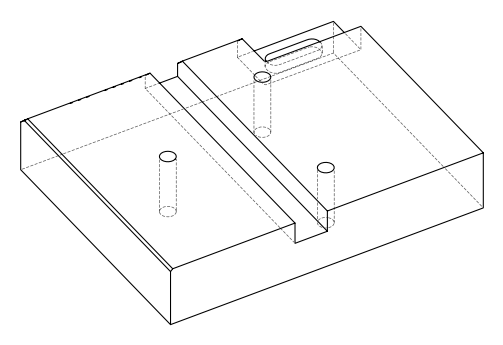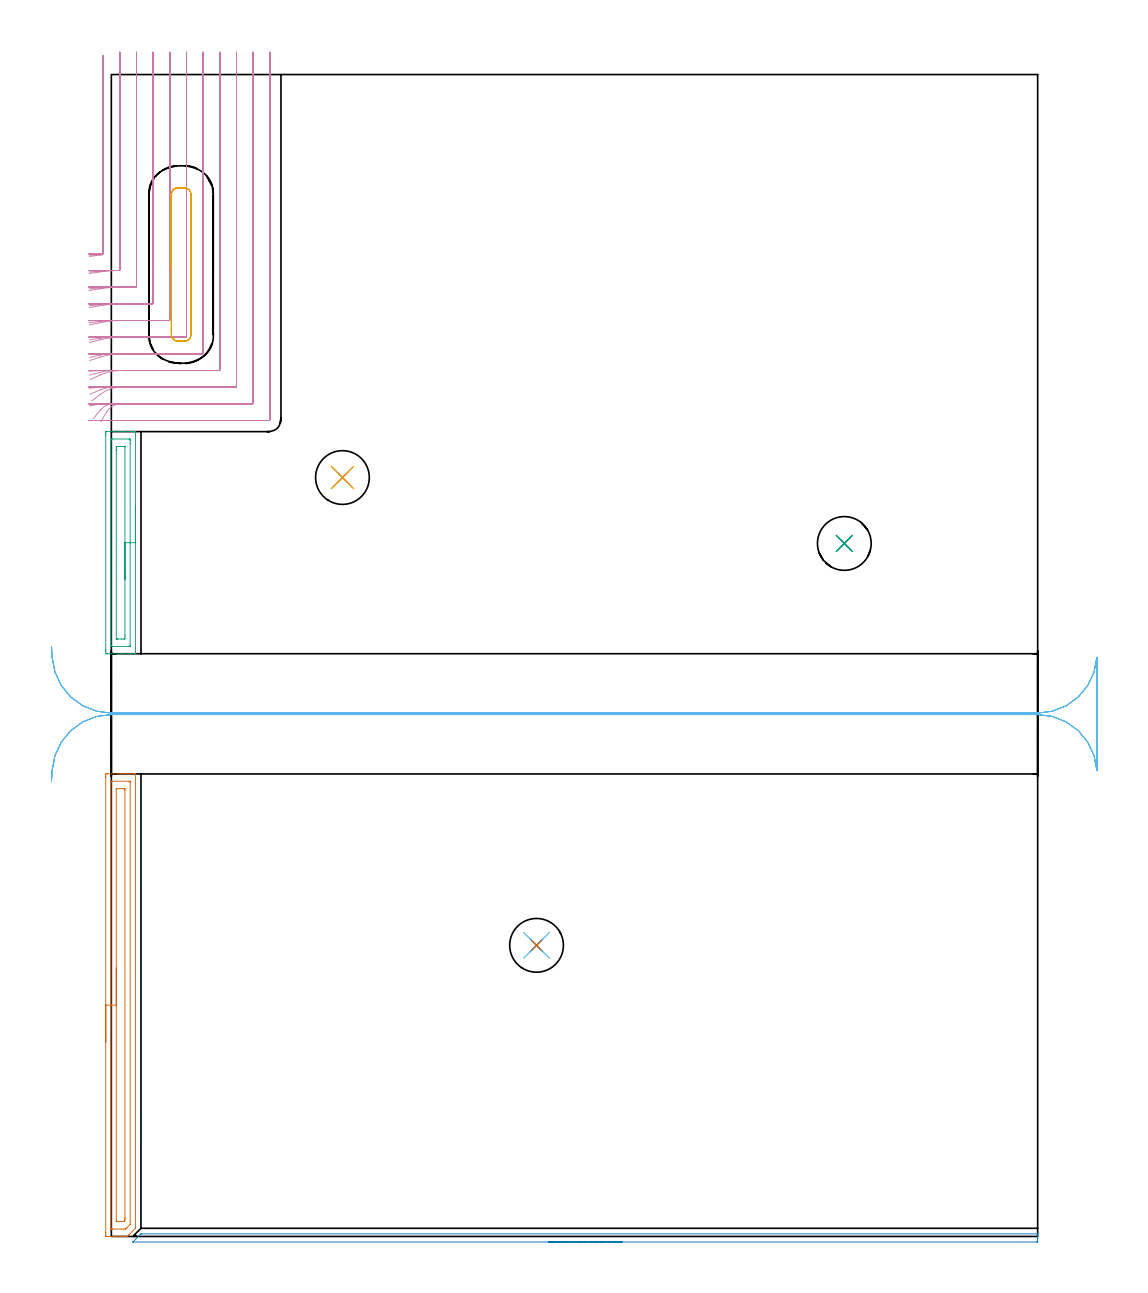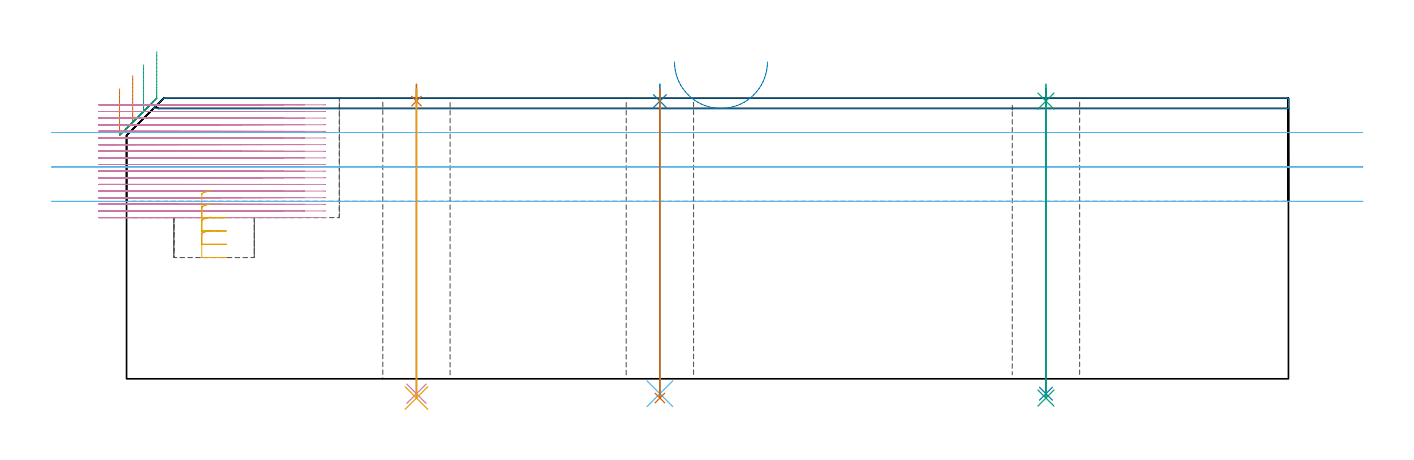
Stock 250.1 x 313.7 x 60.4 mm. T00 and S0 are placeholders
(PLAN: 15 operations, 10 tool changes, 59.3 min)
(1 AREA_MILL | FG_CHAMFER_SURFACE | UGT0205_001 | 3.21 min | 4160 mm3)
(2 AREA_MILL_1 | FG_CHAMFER_SURFACE_1 | UGT0205_001 | 2.1 min | 586 mm3)
(3 AREA_MILL_2 | FG_CHAMFER_SURFACE_2 | UGT0205_001 | 1.66 min | 2236 mm3)
(4 MILL_CORNER_NOTCH_RECTANGULAR | CORNER_NOTCH_RECTANGULAR | NXT0201_008 | Follow Part, ap 1.5, ae 75% | 45.7 min | 113263 mm3)
(5 MILL_RECTANGULAR_POCKET | POCKET_RECTANGULAR_STRAIGHT | NXT0201_011 | Follow Part, ap 3, ae 75% | 1.11 min | 7497 mm3)
(6 MILL_RECTANGULAR_SLOT | SLOT_RECTANGULAR | UGT0201_004 | Follow Part, ap 8, ae 75% | 3.85 min | 179583 mm3)
(7 SPOT_DRILL | STEP1HOLE | NXT0321_9005460120000 | 0.03 min | 2 mm3)
(8 SPOT_DRILL_1 | STEP1HOLE_1 | NXT0321_9005460120000 | 0.03 min | 3 mm3)
(9 SPOT_DRILL_2 | STEP1HOLE_2 | NXT0321_9005460120000 | 0.03 min | 2 mm3)
(10 DRILL_THROUGH_HOLE_INTO_CENTER | STEP1HOLE | NXT0301_065 | 0.26 min | 4177 mm3)
(11 DRILL_TO_ENLARGE_THROUGH_HOLE | STEP1HOLE | NXT0301_106 | 0.27 min | 5783 mm3)
(12 DRILL_THROUGH_HOLE_INTO_CENTER_1 | STEP1HOLE_1 | NXT0301_065 | 0.26 min | 4182 mm3)
(13 DRILL_TO_ENLARGE_THROUGH_HOLE_1 | STEP1HOLE_1 | NXT0301_106 | 0.27 min | 5769 mm3)
(14 DRILL_THROUGH_HOLE_INTO_CENTER_2 | STEP1HOLE_2 | NXT0301_065 | 0.26 min | 4187 mm3)
(15 DRILL_TO_ENLARGE_THROUGH_HOLE_2 | STEP1HOLE_2 | NXT0301_106 | 0.27 min | 5769 mm3)
(TOOL UGT0205_001 | Chamfer Mill 20 x 3 x 45 deg. | D20 FL50 Z2)
(TOOL NXT0201_008 | ENDMILL 6mm [2P460-0600-NA 1630] | D6 FL26 Z6)
(TOOL NXT0201_011 | ENDMILL 12mm [2P460-1200-NA 1630] | D12 FL38 Z6)
(TOOL UGT0201_004 | End Mill 32 mm | D32 FL53 Z6)
(TOOL NXT0321_9005460120000 | NC Spot Drill, 142deg, 12mm, Carbide, Uncoated | D12 PA142 FL30 Z2)
(TOOL NXT0301_065 | Carbide Drill 9.4mm [860.1-0940-075A1-MM 2214] | D9.4 PA140 FL98 Z2)
(TOOL NXT0301_106 | Carbide Drill 14.5mm [860.1-1450-073A1-MM 2214] | D14.5 PA140 FL83 Z2)
(OP 1 AREA_MILL)
G17 G21 G94 G90
T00 M6
G54
G17 G0 G90 X-1.5 Y52.45 S1061 M3
G43 Z70.4 H0
Z62.4
G94 G1 Y52.488 Z61.528 F250.
Y52.602 Z60.664
Y52.791 Z59.812
Y53.053 Z58.98
Y53.387 Z58.174
Y53.79 Z57.4
Y54.258 Z56.664
Y54.79 Z55.972
Y55.379 Z55.329
Y56.022 Z54.74
Y56.714 Z54.209
Y57.45 Z53.74
Y58.224 Z53.337
Y59.03 Z53.003
Y59.862 Z52.741
Y60.714 Z52.552
Y61.578 Z52.438
Y62.45 Z52.4
Y123.908
X-1.499 Y124.325 Z52.401
X-1.494 Y124.792 Z52.403
X-1.491 Y124.891 Z52.405
X-1.031 Y124.9 Z52.866
X2.5 Z56.394
X3.125 Z57.022
X3.383 Z57.28
X4.008 Z57.905
X4.265 Z58.162
X4.781 Z58.68
X5.515 Z59.414
X6.031 Z59.93
X6.227 Y124.899 Z60.126
X6.494 Y124.89 Z60.392
X6.5 Y124.77 Z60.4
Y2.356
X6.495 Y2.204 Z60.39
X6.478 Y2.178 Z60.377
X4.812 Y0.512 Z58.711
X4.56 Y0.258 Z58.456
X4.429 Y0.13 Z58.326
X4.298 Y0.01 Z58.196
X4.265 Y0.008 Z58.164
X3.75 Y0. Z57.649
X3.015 Z56.914
X2.5 Z56.396
X2.242 Z56.139
X1.617 Z55.514
X1.36 Z55.257
X0.735 Z54.628
X-1.031 Y0.001 Z52.864
X-1.259 Y0.003 Z52.636
X-1.491 Y0.009 Z52.405
X-1.494 Y0.108 Z52.403
X-1.499 Y0.575 Z52.401
X-1.5 Y1.048 Z52.4
Y62.45
X-0.086 Z53.814
Y122.544
X-0.084 Y122.751 Z53.816
X-0.081 Y122.854 Z53.819
X-0.079 Y122.875 Z53.821
X-0.069 Y122.89 Z53.831
X0.029 Y122.893 Z53.929
X0.383 Y122.899 Z54.283
X4.796 Y122.9 Z58.696
X4.985 Y122.897 Z58.885
X5.068 Y122.892 Z58.968
X5.079 Y122.889 Z58.979
X5.081 Y122.878 Z58.981
X5.084 Y122.841 Z58.984
X5.085 Y122.763 Z58.985
X5.086 Y122.607 Z58.986
X5.085 Y4.136 Z58.985
X5.08 Y3.314 Z58.98
X5.079 Y3.246 Z58.979
X4.206 Y2.356 Z58.106
X3.927 Y2.086 Z57.827
X3.849 Y2.011 Z57.749
X3.731 Y2.005 Z57.631
X3.383 Y2.002 Z57.283
X2.853 Y2. Z56.753
X0.735 Z54.635
X0.204 Z54.104
X0.015 Y2.003 Z53.915
X-0.068 Y2.008 Z53.832
X-0.079 Y2.011 Z53.821
X-0.081 Y2.022 Z53.819
X-0.084 Y2.059 Z53.816
X-0.085 Y2.137 Z53.815
X-0.086 Y2.293 Z53.814
Y62.45
X1.329 Z55.229
Y120.764
X1.33 Y120.836 Z55.23
X1.333 Y120.872 Z55.233
X1.334 Y120.883 Z55.234
X1.348 Y120.89 Z55.248
X1.484 Y120.898 Z55.384
X3.248 Y120.9 Z57.148
X3.383 Y120.899 Z57.283
X3.518 Y120.896 Z57.418
X3.608 Y120.892 Z57.508
X3.665 Y120.887 Z57.565
X3.667 Y120.86 Z57.567
X3.669 Y120.764 Z57.569
X3.671 Y120.473 Z57.571
Y5.027
X3.67 Y4.737 Z57.57
X3.667 Y4.436 Z57.567
X3.664 Y4.291 Z57.564
X3.528 Y4.136 Z57.428
X3.454 Y4.065 Z57.354
X3.383 Y4.01 Z57.283
X2.634 Y4.001 Z56.534
X2.5 Y4. Z56.4
X1.752 Z55.652
X1.617 Y4.001 Z55.517
X1.482 Y4.004 Z55.382
X1.393 Y4.008 Z55.293
X1.335 Y4.013 Z55.235
X1.333 Y4.04 Z55.233
X1.331 Y4.136 Z55.231
X1.329 Y4.427 Z55.229
Y62.45
Y63.322 Z55.267
Y64.186 Z55.38
Y65.038 Z55.569
Y65.87 Z55.832
Y66.676 Z56.165
Y67.45 Z56.568
Y68.186 Z57.037
Y68.878 Z57.568
Y69.521 Z58.157
Y70.11 Z58.801
Y70.642 Z59.493
Y71.11 Z60.229
Y71.513 Z61.002
Y71.847 Z61.808
Y72.109 Z62.64
Y72.298 Z63.492
Y72.412 Z64.357
Y72.45 Z65.229
G0 Z70.4
M5
M2
(OP 2 AREA_MILL_1)
G17 G21 G94 G90
T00 M6
G54
G17 G0 G90 X137.95 Y-1.5 S1061 M3
G43 Z70.4 H0
Z68.2
G94 G1 X137.912 Z67.328 F250.
X137.798 Z66.464
X137.609 Z65.612
X137.347 Z64.78
X137.013 Z63.974
X136.61 Z63.2
X136.142 Z62.464
X135.61 Z61.772
X135.021 Z61.129
X134.378 Z60.54
X133.686 Z60.008
X132.95 Z59.54
X132.176 Z59.137
X131.37 Z58.803
X130.538 Z58.541
X129.687 Z58.352
X128.822 Z58.238
X127.95 Z58.2
X5.934
X5.856 Y-1.496 Z58.203
X5.819 Y-1.492 Z58.204
X5.912 Y-1.388 Z58.311
X7.771 Y0.471 Z60.171
X7.937 Y0.635 Z60.331
X8.005 Y0.696 Z60.389
X8.209 Y0.7 Z60.4
X249.926
X250.09 Y0.697 Z60.388
X250.095 Y0.661 Z60.352
X250.099 Y0.609 Z60.301
X250.1 Y0.517 Z60.217
Y0.276 Z59.976
Y-0.4 Z59.294
Y-0.738 Z58.958
X250.097 Y-1.266 Z58.43
X250.095 Y-1.491 Z58.205
X250.043 Y-1.494 Z58.204
X249.805 Y-1.5 Z58.2
X127.95
X127.078 Z58.238
X126.214 Z58.352
X125.362 Z58.541
X124.53 Z58.803
X123.724 Z59.137
X122.95 Z59.54
X122.214 Z60.008
X121.522 Z60.54
X120.879 Z61.129
X120.29 Z61.772
X119.759 Z62.464
X119.29 Z63.2
X118.887 Z63.974
X118.553 Z64.78
X118.291 Z65.612
X118.102 Z66.464
X117.988 Z67.328
X117.95 Z68.2
G0 Z70.4
M5
M2
(OP 3 AREA_MILL_2)
G17 G21 G94 G90
T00 M6
G54
G17 G0 G90 X6.5 Y197.3 S1061 M3
G43 Z70.4 H0
G94 G1 Y197.262 Z69.528 F250.
Y197.148 Z68.663
Y196.959 Z67.812
Y196.697 Z66.98
Y196.363 Z66.174
Y195.96 Z65.4
Y195.491 Z64.664
Y194.96 Z63.972
Y194.371 Z63.329
Y193.728 Z62.739
Y193.036 Z62.208
Y192.3 Z61.74
Y191.526 Z61.337
Y190.72 Z61.003
Y189.888 Z60.741
Y189.036 Z60.552
Y188.172 Z60.438
Y187.3 Z60.4
Y157.443
X6.494 Y157.31 Z60.393
X6.199 Y157.3 Z60.098
X5.715 Z59.614
X5.148 Z59.043
X3.099 Z56.997
X2.5 Z56.395
X-1.031 Y157.301 Z52.866
X-1.26 Y157.304 Z52.637
X-1.491 Y157.309 Z52.406
X-1.495 Y157.42 Z52.403
X-1.499 Y157.889 Z52.401
X-1.5 Y158.362 Z52.4
Y216.294
X-1.499 Y216.711 Z52.401
X-1.495 Y217.18 Z52.403
X-1.491 Y217.291 Z52.406
X-1.031 Y217.3 Z52.866
X2.5 Z56.395
X3.099 Z56.997
X3.383 Z57.28
X5.148 Z59.043
X5.715 Z59.614
X6.031 Z59.93
X6.2 Y217.299 Z60.099
X6.501 Y217.29 Z60.399
X6.5 Y187.3 Z60.4
X5.086 Z58.986
Y159.671
X5.085 Y159.464 Z58.985
X5.082 Y159.361 Z58.982
X5.079 Y159.318 Z58.979
X5. Y159.31 Z58.9
X4.632 Y159.301 Z58.532
X0.219 Z54.119
X0.018 Y159.305 Z53.918
X-0.071 Y159.31 Z53.829
X-0.084 Y159.606 Z53.816
X-0.085 Y159.671 Z53.815
X-0.086 Y160.499 Z53.814
Y214.929
X-0.085 Y215.136 Z53.815
X-0.082 Y215.239 Z53.818
X-0.079 Y215.282 Z53.821
X0. Y215.29 Z53.9
X0.368 Y215.299 Z54.268
X4.781 Z58.681
X4.982 Y215.295 Z58.882
X5.071 Y215.29 Z58.971
X5.084 Y214.994 Z58.984
X5.085 Y214.929 Z58.985
X5.086 Y214.101 Z58.986
Y187.3
X3.672 Z57.572
X3.671 Y162.345 Z57.571
X3.67 Y162.054 Z57.57
X3.666 Y161.454 Z57.566
X3.664 Y161.317 Z57.564
X3.529 Y161.306 Z57.429
X3.383 Y161.303 Z57.283
X2.652 Y161.3 Z56.552
X1.769 Z55.669
X1.617 Y161.301 Z55.517
X1.465 Y161.303 Z55.365
X1.364 Y161.308 Z55.264
X1.334 Y161.311 Z55.234
X1.333 Y161.323 Z55.233
X1.331 Y161.357 Z55.231
X1.329 Y161.454 Z55.229
Y212.255
Y212.546
X1.334 Y213.146 Z55.234
X1.336 Y213.283 Z55.236
X1.471 Y213.294 Z55.371
X1.617 Y213.297 Z55.517
X2.348 Y213.3 Z56.248
X3.231 Z57.131
X3.383 Y213.299 Z57.283
X3.535 Y213.297 Z57.435
X3.636 Y213.292 Z57.536
X3.666 Y213.289 Z57.566
X3.667 Y213.277 Z57.567
X3.669 Y213.243 Z57.569
X3.671 Y213.146 Z57.571
X3.672 Y187.3 Z57.572
Y186.428 Z57.61
Y185.563 Z57.723
Y184.712 Z57.912
Y183.88 Z58.175
Y183.074 Z58.508
Y182.3 Z58.911
X3.671 Y181.564 Z59.38
Y180.872 Z59.911
Y180.229 Z60.5
Y179.64 Z61.144
Y179.108 Z61.836
Y178.64 Z62.571
Y178.237 Z63.345
Y177.903 Z64.151
Y177.641 Z64.983
Y177.452 Z65.835
Y177.338 Z66.7
Y177.3 Z67.571
G0 Z70.4
M5
M2
(OP 4 MILL_CORNER_NOTCH_RECTANGULAR)
G17 G21 G94 G90
T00 M6
G54
G17 G0 G90 X-5.977 Y264.581 S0 M3
G43 Z70.4 H1
Z58.972
G94 G1 X-3. Y264.953 F250.
G2 X-2.463 Y265.016 R45. F500.
G3 X-2.2 Y265.31 R0.3
G1 Y315.74
Y318.74 F250.
G0 Z70.4
X-5.971 Y260.
Z58.972
G1 X-3. Y260.414
G2 X2.008 Y260.796 R40.5 F500.
G3 X2.3 Y261.092 R0.3
G1 Y316.7
Y319.7 F250.
G0 Z70.4
X-5.964 Y255.4
Z58.972
G1 X-3. Y255.865
G2 X2.581 Y256.3 R36. F500.
G1 X6.503
G3 X6.8 Y256.597 R0.3
G1 Y316.7
Y319.7 F250.
G0 Z70.4
X-5.953 Y250.77
Z58.972
G1 X-3. Y251.302
G2 X2.581 Y251.8 R31.5 F500.
G1 X11.003
G3 X11.3 Y252.097 R0.3
G1 Y316.7
Y319.7 F250.
G0 Z70.4
X-5.935 Y246.097
Z58.972
G1 X-3. Y246.717
G2 X2.581 Y247.3 R27. F500.
G1 X15.503
G3 X15.8 Y247.597 R0.3
G1 Y316.7
Y319.7 F250.
G0 Z70.4
X-5.906 Y241.353
Z58.972
G1 X-3. Y242.097
G2 X2.581 Y242.8 R22.5 F500.
G1 X20.003
G3 X20.3 Y243.097 R0.3
G1 Y316.7
Y319.7 F250.
G0 Z70.4
X-5.852 Y236.483
Z58.972
G1 X-3. Y237.413
G2 X2.581 Y238.3 R18. F500.
G1 X24.503
G3 X24.8 Y238.597 R0.3
G1 Y316.7
Y319.7 F250.
G0 Z70.4
X-5.732 Y231.352
Z58.972
G1 X-3. Y232.593
G2 X2.581 Y233.8 R13.5 F500.
G1 X29.003
G3 X29.3 Y234.097 R0.3
G1 Y316.7
Y319.7 F250.
G0 Z70.4
X-5.354 Y225.501
Z58.972
G1 X-3. Y227.361
G2 X2.581 Y229.3 R9. F500.
G1 X33.502
G3 X33.8 Y229.598 R0.3
G1 Y316.7
Y319.7 F250.
G0 Z70.4
X-2.816 Y219.941
Z58.972
G1 X-1.321 Y222.542
G2 X2.581 Y224.8 R4.5 F500.
G1 X38.002
G3 X38.3 Y225.098 R0.3
G1 Y316.7
Y319.7 F250.
G0 Z70.4
X-0.419 Y220.3
Z58.972
G1 X2.581
X42.502 F500.
G3 X42.8 Y220.598 R0.3
G1 Y316.7
Y319.7 F250.
G0 Z70.4
X-5.991 Y264.923
Z57.544
G1 X-3. Y265.16
G2 X-2.476 Y265.198 R45. F500.
G3 X-2.2 Y265.494 R0.3
G1 Y315.74
Y318.74 F250.
G0 Z70.4
X-5.988 Y260.381
Z57.544
G1 X-3. Y260.644
G2 X0.549 Y260.8 R40.5 F500.
G1 X2.004
G3 X2.3 Y261.096 R0.3
G1 Y316.7
Y319.7 F250.
G0 Z70.4
X-5.985 Y255.829
Z57.544
G1 X-3. Y256.125
G2 X0.549 Y256.3 R36. F500.
G1 X6.503
G3 X6.8 Y256.597 R0.3
G1 Y316.7
Y319.7 F250.
G0 Z70.4
X-5.981 Y251.261
Z57.544
G1 X-3. Y251.599
G2 X0.549 Y251.8 R31.5 F500.
G1 X11.003
G3 X11.3 Y252.097 R0.3
G1 Y316.7
Y319.7 F250.
G0 Z70.4
X-5.974 Y246.671
Z57.544
G1 X-3. Y247.066
G2 X0.549 Y247.3 R27. F500.
G1 X15.503
G3 X15.8 Y247.597 R0.3
G1 Y316.7
Y319.7 F250.
G0 Z70.4
X-5.962 Y242.045
Z57.544
G1 X-3. Y242.518
G2 X0.549 Y242.8 R22.5 F500.
G1 X20.003
G3 X20.3 Y243.097 R0.3
G1 Y316.7
Y319.7 F250.
G0 Z70.4
X-5.941 Y237.355
Z57.544
G1 X-3. Y237.947
G2 X0.549 Y238.3 R18. F500.
G1 X24.503
G3 X24.8 Y238.597 R0.3
G1 Y316.7
Y319.7 F250.
G0 Z70.4
X-5.894 Y232.536
Z57.544
G1 X-3. Y233.325
G2 X0.549 Y233.8 R13.5 F500.
G1 X29.003
G3 X29.3 Y234.097 R0.3
G1 Y316.7
Y319.7 F250.
G0 Z70.4
X-5.757 Y227.388
Z57.544
G1 X-3. Y228.571
G2 X0.549 Y229.3 R9. F500.
G1 X33.502
G3 X33.8 Y229.598 R0.3
G1 Y316.7
Y319.7 F250.
G0 Z70.4
X-4.833 Y220.83
Z57.544
G1 X-2.933 Y223.151
G2 X0.549 Y224.8 R4.5 F500.
G1 X38.002
G3 X38.3 Y225.098 R0.3
G1 Y316.7
Y319.7 F250.
G0 Z70.4
X-2.451 Y220.3
Z57.544
G1 X0.549
X42.502 F500.
G3 X42.8 Y220.598 R0.3
G1 Y316.7
Y319.7 F250.
G0 Z70.4
X-6. Y265.243
Z56.117
G1 X-3. Y265.294
G2 X-2.495 Y265.299 R45. F500.
G3 X-2.2 Y265.596 R0.3
G1 Y315.74
Y318.74 F250.
G0 Z70.4
X-5.999 Y260.737
Z56.117
G1 X-3. Y260.793
G2 X-2.241 Y260.8 R40.5 F500.
G1 X2.004
G3 X2.3 Y261.096 R0.3
G1 Y316.7
Y319.7 F250.
G0 Z70.4
X-5.999 Y256.229
Z56.117
G1 X-3. Y256.292
G2 X-2.241 Y256.3 R36. F500.
G1 X6.503
G3 X6.8 Y256.597 R0.3
G1 Y316.7
Y319.7 F250.
G0 Z70.4
X-5.999 Y251.719
Z56.117
G1 X-3. Y251.791
G2 X-2.241 Y251.8 R31.5 F500.
G1 X11.003
G3 X11.3 Y252.097 R0.3
G1 Y316.7
Y319.7 F250.
G0 Z70.4
X-5.999 Y247.205
Z56.117
G1 X-3. Y247.289
G2 X-2.241 Y247.3 R27. F500.
G1 X15.503
G3 X15.8 Y247.597 R0.3
G1 Y316.7
Y319.7 F250.
G0 Z70.4
X-5.998 Y242.686
Z56.117
G1 X-3. Y242.787
G2 X-2.241 Y242.8 R22.5 F500.
G1 X20.003
G3 X20.3 Y243.097 R0.3
G1 Y316.7
Y319.7 F250.
G0 Z70.4
X-5.997 Y238.157
Z56.117
G1 X-3. Y238.284
G2 X-2.241 Y238.3 R18. F500.
G1 X24.503
G3 X24.8 Y238.597 R0.3
G1 Y316.7
Y319.7 F250.
G0 Z70.4
X-5.995 Y233.61
Z56.117
G1 X-3. Y233.779
G2 X-2.241 Y233.8 R13.5 F500.
G1 X29.003
G3 X29.3 Y234.097 R0.3
G1 Y316.7
Y319.7 F250.
G0 Z70.4
X-5.989 Y229.015
Z56.117
G1 X-3. Y229.268
G2 X-2.241 Y229.3 R9. F500.
G1 X33.502
G3 X33.8 Y229.598 R0.3
G1 Y316.7
Y319.7 F250.
G0 Z70.4
X-5.957 Y224.229
Z56.117
G1 X-3. Y224.735
G2 X-2.241 Y224.8 R4.5 F500.
G1 X38.002
G3 X38.3 Y225.098 R0.3
G1 Y316.7
Y319.7 F250.
G0 Z70.4
X-5.241 Y220.3
Z56.117
G1 X-2.241
X42.502 F500.
G3 X42.8 Y220.598 R0.3
G1 Y316.7
Y319.7 F250.
G0 Z70.4
X-6. Y265.297
Z54.689
G1 X-3. Y265.3
X-2.963 F500.
X-2.496
G3 X-2.2 Y265.596 R0.3
G1 Y315.74
Y318.74 F250.
G0 Z70.4
X-6. Y260.797
Z54.689
G1 X-3. Y260.8
X-2.963 F500.
X2.004
G3 X2.3 Y261.096 R0.3
G1 Y316.7
Y319.7 F250.
G0 Z70.4
X-6. Y256.297
Z54.689
G1 X-3. Y256.3
X-2.963 F500.
X6.503
G3 X6.8 Y256.597 R0.3
G1 Y316.7
Y319.7 F250.
G0 Z70.4
X-6. Y251.796
Z54.689
G1 X-3. Y251.8
X-2.963 F500.
X11.003
G3 X11.3 Y252.097 R0.3
G1 Y316.7
Y319.7 F250.
G0 Z70.4
X-6. Y247.296
Z54.689
G1 X-3. Y247.3
X-2.963 F500.
X15.503
G3 X15.8 Y247.597 R0.3
G1 Y316.7
Y319.7 F250.
G0 Z70.4
X-6. Y242.795
Z54.689
G1 X-3. Y242.8
X-2.963 F500.
X20.003
G3 X20.3 Y243.097 R0.3
G1 Y316.7
Y319.7 F250.
G0 Z70.4
X-6. Y238.294
Z54.689
G1 X-3. Y238.3
X-2.963 F500.
X24.503
G3 X24.8 Y238.597 R0.3
G1 Y316.7
Y319.7 F250.
G0 Z70.4
X-6. Y233.792
Z54.689
G1 X-3. Y233.8
X-2.963 F500.
X29.003
G3 X29.3 Y234.097 R0.3
G1 Y316.7
Y319.7 F250.
G0 Z70.4
X-6. Y229.287
Z54.689
G1 X-3. Y229.3
X-2.963 F500.
X33.502
G3 X33.8 Y229.598 R0.3
G1 Y316.7
Y319.7 F250.
G0 Z70.4
X-6. Y224.775
Z54.689
G1 X-3. Y224.8
X-2.963 F500.
X38.002
G3 X38.3 Y225.098 R0.3
G1 Y316.7
Y319.7 F250.
G0 Z70.4
X-5.963 Y220.3
Z54.689
G1 X-2.963
X42.502 F500.
G3 X42.8 Y220.598 R0.3
G1 Y316.7
Y319.7 F250.
G0 Z70.4
X-6. Y265.3
Z53.261
G1 X-3.
X-2.496 F500.
G3 X-2.2 Y265.596 R0.3
G1 Y315.74
Y318.74 F250.
G0 Z70.4
X-6. Y260.8
Z53.261
G1 X-3.
X2.004 F500.
G3 X2.3 Y261.096 R0.3
G1 Y316.7
Y319.7 F250.
G0 Z70.4
X-6. Y256.3
Z53.261
G1 X-3.
X6.503 F500.
G3 X6.8 Y256.597 R0.3
G1 Y316.7
Y319.7 F250.
G0 Z70.4
X-6. Y251.8
Z53.261
G1 X-3.
X11.003 F500.
G3 X11.3 Y252.097 R0.3
G1 Y316.7
Y319.7 F250.
G0 Z70.4
X-6. Y247.3
Z53.261
G1 X-3.
X15.503 F500.
G3 X15.8 Y247.597 R0.3
G1 Y316.7
Y319.7 F250.
G0 Z70.4
X-6. Y242.8
Z53.261
G1 X-3.
X20.003 F500.
G3 X20.3 Y243.097 R0.3
G1 Y316.7
Y319.7 F250.
G0 Z70.4
X-6. Y238.3
Z53.261
G1 X-3.
X24.503 F500.
G3 X24.8 Y238.597 R0.3
G1 Y316.7
Y319.7 F250.
G0 Z70.4
X-6. Y233.8
Z53.261
G1 X-3.
X29.003 F500.
G3 X29.3 Y234.097 R0.3
G1 Y316.7
Y319.7 F250.
G0 Z70.4
X-6. Y229.3
Z53.261
G1 X-3.
X33.502 F500.
G3 X33.8 Y229.598 R0.3
G1 Y316.7
Y319.7 F250.
G0 Z70.4
X-6. Y224.8
Z53.261
G1 X-3.
X38.002 F500.
G3 X38.3 Y225.098 R0.3
G1 Y316.7
Y319.7 F250.
G0 Z70.4
X-6. Y220.3
Z53.261
G1 X-3.
X42.502 F500.
G3 X42.8 Y220.598 R0.3
G1 Y316.7
Y319.7 F250.
G0 Z70.4
X-6. Y265.3
Z51.833
G1 X-3.
X-2.496 F500.
G3 X-2.2 Y265.596 R0.3
G1 Y315.74
Y318.74 F250.
G0 Z70.4
X-6. Y260.8
Z51.833
G1 X-3.
X2.004 F500.
G3 X2.3 Y261.096 R0.3
G1 Y316.7
Y319.7 F250.
G0 Z70.4
X-6. Y256.3
Z51.833
G1 X-3.
X6.503 F500.
G3 X6.8 Y256.597 R0.3
G1 Y316.7
Y319.7 F250.
G0 Z70.4
X-6. Y251.8
Z51.833
G1 X-3.
X11.003 F500.
G3 X11.3 Y252.097 R0.3
G1 Y316.7
Y319.7 F250.
G0 Z70.4
X-6. Y247.3
Z51.833
G1 X-3.
X15.503 F500.
G3 X15.8 Y247.597 R0.3
G1 Y316.7
Y319.7 F250.
G0 Z70.4
X-6. Y242.8
Z51.833
G1 X-3.
X20.003 F500.
G3 X20.3 Y243.097 R0.3
G1 Y316.7
Y319.7 F250.
G0 Z70.4
X-6. Y238.3
Z51.833
G1 X-3.
X24.503 F500.
G3 X24.8 Y238.597 R0.3
G1 Y316.7
Y319.7 F250.
G0 Z70.4
X-6. Y233.8
Z51.833
G1 X-3.
X29.003 F500.
G3 X29.3 Y234.097 R0.3
G1 Y316.7
Y319.7 F250.
G0 Z70.4
X-6. Y229.3
Z51.833
G1 X-3.
X33.502 F500.
G3 X33.8 Y229.598 R0.3
G1 Y316.7
Y319.7 F250.
G0 Z70.4
X-6. Y224.8
Z51.833
G1 X-3.
X38.002 F500.
G3 X38.3 Y225.098 R0.3
G1 Y316.7
Y319.7 F250.
G0 Z70.4
X-6. Y220.3
Z51.833
G1 X-3.
X42.502 F500.
G3 X42.8 Y220.598 R0.3
G1 Y316.7
Y319.7 F250.
G0 Z70.4
X-6. Y265.3
Z50.405
G1 X-3.
X-2.496 F500.
G3 X-2.2 Y265.596 R0.3
G1 Y315.74
Y318.74 F250.
G0 Z70.4
X-6. Y260.8
Z50.405
G1 X-3.
X2.004 F500.
G3 X2.3 Y261.096 R0.3
G1 Y316.7
Y319.7 F250.
G0 Z70.4
X-6. Y256.3
Z50.405
G1 X-3.
X6.503 F500.
G3 X6.8 Y256.597 R0.3
G1 Y316.7
Y319.7 F250.
G0 Z70.4
X-6. Y251.8
Z50.405
G1 X-3.
X11.003 F500.
G3 X11.3 Y252.097 R0.3
G1 Y316.7
Y319.7 F250.
G0 Z70.4
X-6. Y247.3
Z50.405
G1 X-3.
X15.503 F500.
G3 X15.8 Y247.597 R0.3
G1 Y316.7
Y319.7 F250.
G0 Z70.4
X-6. Y242.8
Z50.405
G1 X-3.
X20.003 F500.
G3 X20.3 Y243.097 R0.3
G1 Y316.7
Y319.7 F250.
G0 Z70.4
X-6. Y238.3
Z50.405
G1 X-3.
X24.503 F500.
G3 X24.8 Y238.597 R0.3
G1 Y316.7
Y319.7 F250.
G0 Z70.4
X-6. Y233.8
Z50.405
G1 X-3.
X29.003 F500.
G3 X29.3 Y234.097 R0.3
G1 Y316.7
Y319.7 F250.
G0 Z70.4
X-6. Y229.3
Z50.405
G1 X-3.
X33.502 F500.
G3 X33.8 Y229.598 R0.3
G1 Y316.7
Y319.7 F250.
G0 Z70.4
X-6. Y224.8
Z50.405
G1 X-3.
X38.002 F500.
G3 X38.3 Y225.098 R0.3
G1 Y316.7
Y319.7 F250.
G0 Z70.4
X-6. Y220.3
Z50.405
G1 X-3.
X42.502 F500.
G3 X42.8 Y220.598 R0.3
G1 Y316.7
Y319.7 F250.
G0 Z70.4
X-6. Y265.3
Z48.978
G1 X-3.
X-2.496 F500.
G3 X-2.2 Y265.596 R0.3
G1 Y315.74
Y318.74 F250.
G0 Z70.4
X-6. Y260.8
Z48.978
G1 X-3.
X2.004 F500.
G3 X2.3 Y261.096 R0.3
G1 Y316.7
Y319.7 F250.
G0 Z70.4
X-6. Y256.3
Z48.978
G1 X-3.
X6.503 F500.
G3 X6.8 Y256.597 R0.3
G1 Y316.7
Y319.7 F250.
G0 Z70.4
X-6. Y251.8
Z48.978
G1 X-3.
X11.003 F500.
G3 X11.3 Y252.097 R0.3
G1 Y316.7
Y319.7 F250.
G0 Z70.4
X-6. Y247.3
Z48.978
G1 X-3.
X15.503 F500.
G3 X15.8 Y247.597 R0.3
G1 Y316.7
Y319.7 F250.
G0 Z70.4
X-6. Y242.8
Z48.978
G1 X-3.
X20.003 F500.
G3 X20.3 Y243.097 R0.3
G1 Y316.7
Y319.7 F250.
G0 Z70.4
X-6. Y238.3
Z48.978
G1 X-3.
X24.503 F500.
G3 X24.8 Y238.597 R0.3
G1 Y316.7
Y319.7 F250.
G0 Z70.4
X-6. Y233.8
Z48.978
G1 X-3.
X29.003 F500.
G3 X29.3 Y234.097 R0.3
G1 Y316.7
Y319.7 F250.
G0 Z70.4
X-6. Y229.3
Z48.978
G1 X-3.
X33.502 F500.
G3 X33.8 Y229.598 R0.3
G1 Y316.7
Y319.7 F250.
G0 Z70.4
X-6. Y224.8
Z48.978
G1 X-3.
X38.002 F500.
G3 X38.3 Y225.098 R0.3
G1 Y316.7
Y319.7 F250.
G0 Z70.4
X-6. Y220.3
Z48.978
G1 X-3.
X42.502 F500.
G3 X42.8 Y220.598 R0.3
G1 Y316.7
Y319.7 F250.
G0 Z70.4
X-6. Y265.3
Z47.55
G1 X-3.
X-2.496 F500.
G3 X-2.2 Y265.596 R0.3
G1 Y315.74
Y318.74 F250.
G0 Z70.4
X-6. Y260.8
Z47.55
G1 X-3.
X2.004 F500.
G3 X2.3 Y261.096 R0.3
G1 Y316.7
Y319.7 F250.
G0 Z70.4
X-6. Y256.3
Z47.55
G1 X-3.
X6.503 F500.
G3 X6.8 Y256.597 R0.3
G1 Y316.7
Y319.7 F250.
G0 Z70.4
X-6. Y251.8
Z47.55
G1 X-3.
X11.003 F500.
G3 X11.3 Y252.097 R0.3
G1 Y316.7
Y319.7 F250.
G0 Z70.4
X-6. Y247.3
Z47.55
G1 X-3.
X15.503 F500.
G3 X15.8 Y247.597 R0.3
G1 Y316.7
Y319.7 F250.
G0 Z70.4
X-6. Y242.8
Z47.55
G1 X-3.
X20.003 F500.
G3 X20.3 Y243.097 R0.3
G1 Y316.7
Y319.7 F250.
G0 Z70.4
X-6. Y238.3
Z47.55
G1 X-3.
X24.503 F500.
G3 X24.8 Y238.597 R0.3
G1 Y316.7
Y319.7 F250.
G0 Z70.4
X-6. Y233.8
Z47.55
G1 X-3.
X29.003 F500.
G3 X29.3 Y234.097 R0.3
G1 Y316.7
Y319.7 F250.
G0 Z70.4
X-6. Y229.3
Z47.55
G1 X-3.
X33.502 F500.
G3 X33.8 Y229.598 R0.3
G1 Y316.7
Y319.7 F250.
G0 Z70.4
X-6. Y224.8
Z47.55
G1 X-3.
X38.002 F500.
G3 X38.3 Y225.098 R0.3
G1 Y316.7
Y319.7 F250.
G0 Z70.4
X-6. Y220.3
Z47.55
G1 X-3.
X42.502 F500.
G3 X42.8 Y220.598 R0.3
G1 Y316.7
Y319.7 F250.
G0 Z70.4
X-6. Y265.3
Z46.122
G1 X-3.
X-2.496 F500.
G3 X-2.2 Y265.596 R0.3
G1 Y315.74
Y318.74 F250.
G0 Z70.4
X-6. Y260.8
Z46.122
G1 X-3.
X2.004 F500.
G3 X2.3 Y261.096 R0.3
G1 Y316.7
Y319.7 F250.
G0 Z70.4
X-6. Y256.3
Z46.122
G1 X-3.
X6.503 F500.
G3 X6.8 Y256.597 R0.3
G1 Y316.7
Y319.7 F250.
G0 Z70.4
X-6. Y251.8
Z46.122
G1 X-3.
X11.003 F500.
G3 X11.3 Y252.097 R0.3
G1 Y316.7
Y319.7 F250.
G0 Z70.4
X-6. Y247.3
Z46.122
G1 X-3.
X15.503 F500.
G3 X15.8 Y247.597 R0.3
G1 Y316.7
Y319.7 F250.
G0 Z70.4
X-6. Y242.8
Z46.122
G1 X-3.
X20.003 F500.
G3 X20.3 Y243.097 R0.3
G1 Y316.7
Y319.7 F250.
G0 Z70.4
X-6. Y238.3
Z46.122
G1 X-3.
X24.503 F500.
G3 X24.8 Y238.597 R0.3
G1 Y316.7
Y319.7 F250.
G0 Z70.4
X-6. Y233.8
Z46.122
G1 X-3.
X29.003 F500.
G3 X29.3 Y234.097 R0.3
G1 Y316.7
Y319.7 F250.
G0 Z70.4
X-6. Y229.3
Z46.122
G1 X-3.
X33.502 F500.
G3 X33.8 Y229.598 R0.3
G1 Y316.7
Y319.7 F250.
G0 Z70.4
X-6. Y224.8
Z46.122
G1 X-3.
X38.002 F500.
G3 X38.3 Y225.098 R0.3
G1 Y316.7
Y319.7 F250.
G0 Z70.4
X-6. Y220.3
Z46.122
G1 X-3.
X42.502 F500.
G3 X42.8 Y220.598 R0.3
G1 Y316.7
Y319.7 F250.
G0 Z70.4
X-6. Y265.3
Z44.694
G1 X-3.
X-2.496 F500.
G3 X-2.2 Y265.596 R0.3
G1 Y315.74
Y318.74 F250.
G0 Z70.4
X-6. Y260.8
Z44.694
G1 X-3.
X2.004 F500.
G3 X2.3 Y261.096 R0.3
G1 Y316.7
Y319.7 F250.
G0 Z70.4
X-6. Y256.3
Z44.694
G1 X-3.
X6.503 F500.
G3 X6.8 Y256.597 R0.3
G1 Y316.7
Y319.7 F250.
G0 Z70.4
X-6. Y251.8
Z44.694
G1 X-3.
X11.003 F500.
G3 X11.3 Y252.097 R0.3
G1 Y316.7
Y319.7 F250.
G0 Z70.4
X-6. Y247.3
Z44.694
G1 X-3.
X15.503 F500.
G3 X15.8 Y247.597 R0.3
G1 Y316.7
Y319.7 F250.
G0 Z70.4
X-6. Y242.8
Z44.694
G1 X-3.
X20.003 F500.
G3 X20.3 Y243.097 R0.3
G1 Y316.7
Y319.7 F250.
G0 Z70.4
X-6. Y238.3
Z44.694
G1 X-3.
X24.503 F500.
G3 X24.8 Y238.597 R0.3
G1 Y316.7
Y319.7 F250.
G0 Z70.4
X-6. Y233.8
Z44.694
G1 X-3.
X29.003 F500.
G3 X29.3 Y234.097 R0.3
G1 Y316.7
Y319.7 F250.
G0 Z70.4
X-6. Y229.3
Z44.694
G1 X-3.
X33.502 F500.
G3 X33.8 Y229.598 R0.3
G1 Y316.7
Y319.7 F250.
G0 Z70.4
X-6. Y224.8
Z44.694
G1 X-3.
X38.002 F500.
G3 X38.3 Y225.098 R0.3
G1 Y316.7
Y319.7 F250.
G0 Z70.4
X-6. Y220.3
Z44.694
G1 X-3.
X42.502 F500.
G3 X42.8 Y220.598 R0.3
G1 Y316.7
Y319.7 F250.
G0 Z70.4
X-6. Y265.3
Z43.267
G1 X-3.
X-2.496 F500.
G3 X-2.2 Y265.596 R0.3
G1 Y315.74
Y318.74 F250.
G0 Z70.4
X-6. Y260.8
Z43.267
G1 X-3.
X2.004 F500.
G3 X2.3 Y261.096 R0.3
G1 Y316.7
Y319.7 F250.
G0 Z70.4
X-6. Y256.3
Z43.267
G1 X-3.
X6.503 F500.
G3 X6.8 Y256.597 R0.3
G1 Y316.7
Y319.7 F250.
G0 Z70.4
X-6. Y251.8
Z43.267
G1 X-3.
X11.003 F500.
G3 X11.3 Y252.097 R0.3
G1 Y316.7
Y319.7 F250.
G0 Z70.4
X-6. Y247.3
Z43.267
G1 X-3.
X15.503 F500.
G3 X15.8 Y247.597 R0.3
G1 Y316.7
Y319.7 F250.
G0 Z70.4
X-6. Y242.8
Z43.267
G1 X-3.
X20.003 F500.
G3 X20.3 Y243.097 R0.3
G1 Y316.7
Y319.7 F250.
G0 Z70.4
X-6. Y238.3
Z43.267
G1 X-3.
X24.503 F500.
G3 X24.8 Y238.597 R0.3
G1 Y316.7
Y319.7 F250.
G0 Z70.4
X-6. Y233.8
Z43.267
G1 X-3.
X29.003 F500.
G3 X29.3 Y234.097 R0.3
G1 Y316.7
Y319.7 F250.
G0 Z70.4
X-6. Y229.3
Z43.267
G1 X-3.
X33.502 F500.
G3 X33.8 Y229.598 R0.3
G1 Y316.7
Y319.7 F250.
G0 Z70.4
X-6. Y224.8
Z43.267
G1 X-3.
X38.002 F500.
G3 X38.3 Y225.098 R0.3
G1 Y316.7
Y319.7 F250.
G0 Z70.4
X-6. Y220.3
Z43.267
G1 X-3.
X42.502 F500.
G3 X42.8 Y220.598 R0.3
G1 Y316.7
Y319.7 F250.
G0 Z70.4
X-6. Y265.3
Z41.839
G1 X-3.
X-2.496 F500.
G3 X-2.2 Y265.596 R0.3
G1 Y315.74
Y318.74 F250.
G0 Z70.4
X-6. Y260.8
Z41.839
G1 X-3.
X2.004 F500.
G3 X2.3 Y261.096 R0.3
G1 Y316.7
Y319.7 F250.
G0 Z70.4
X-6. Y256.3
Z41.839
G1 X-3.
X6.503 F500.
G3 X6.8 Y256.597 R0.3
G1 Y316.7
Y319.7 F250.
G0 Z70.4
X-6. Y251.8
Z41.839
G1 X-3.
X11.003 F500.
G3 X11.3 Y252.097 R0.3
G1 Y316.7
Y319.7 F250.
G0 Z70.4
X-6. Y247.3
Z41.839
G1 X-3.
X15.503 F500.
G3 X15.8 Y247.597 R0.3
G1 Y316.7
Y319.7 F250.
G0 Z70.4
X-6. Y242.8
Z41.839
G1 X-3.
X20.003 F500.
G3 X20.3 Y243.097 R0.3
G1 Y316.7
Y319.7 F250.
G0 Z70.4
X-6. Y238.3
Z41.839
G1 X-3.
X24.503 F500.
G3 X24.8 Y238.597 R0.3
G1 Y316.7
Y319.7 F250.
G0 Z70.4
X-6. Y233.8
Z41.839
G1 X-3.
X29.003 F500.
G3 X29.3 Y234.097 R0.3
G1 Y316.7
Y319.7 F250.
G0 Z70.4
X-6. Y229.3
Z41.839
G1 X-3.
X33.502 F500.
G3 X33.8 Y229.598 R0.3
G1 Y316.7
Y319.7 F250.
G0 Z70.4
X-6. Y224.8
Z41.839
G1 X-3.
X38.002 F500.
G3 X38.3 Y225.098 R0.3
G1 Y316.7
Y319.7 F250.
G0 Z70.4
X-6. Y220.3
Z41.839
G1 X-3.
X42.502 F500.
G3 X42.8 Y220.598 R0.3
G1 Y316.7
Y319.7 F250.
G0 Z70.4
X-6. Y265.3
Z40.411
G1 X-3.
X-2.496 F500.
G3 X-2.2 Y265.596 R0.3
G1 Y315.74
Y318.74 F250.
G0 Z70.4
X-6. Y260.8
Z40.411
G1 X-3.
X2.004 F500.
G3 X2.3 Y261.096 R0.3
G1 Y316.7
Y319.7 F250.
G0 Z70.4
X-6. Y256.3
Z40.411
G1 X-3.
X6.503 F500.
G3 X6.8 Y256.597 R0.3
G1 Y316.7
Y319.7 F250.
G0 Z70.4
X-6. Y251.8
Z40.411
G1 X-3.
X11.003 F500.
G3 X11.3 Y252.097 R0.3
G1 Y316.7
Y319.7 F250.
G0 Z70.4
X-6. Y247.3
Z40.411
G1 X-3.
X15.503 F500.
G3 X15.8 Y247.597 R0.3
G1 Y316.7
Y319.7 F250.
G0 Z70.4
X-6. Y242.8
Z40.411
G1 X-3.
X20.003 F500.
G3 X20.3 Y243.097 R0.3
G1 Y316.7
Y319.7 F250.
G0 Z70.4
X-6. Y238.3
Z40.411
G1 X-3.
X24.503 F500.
G3 X24.8 Y238.597 R0.3
G1 Y316.7
Y319.7 F250.
G0 Z70.4
X-6. Y233.8
Z40.411
G1 X-3.
X29.003 F500.
G3 X29.3 Y234.097 R0.3
G1 Y316.7
Y319.7 F250.
G0 Z70.4
X-6. Y229.3
Z40.411
G1 X-3.
X33.502 F500.
G3 X33.8 Y229.598 R0.3
G1 Y316.7
Y319.7 F250.
G0 Z70.4
X-6. Y224.8
Z40.411
G1 X-3.
X38.002 F500.
G3 X38.3 Y225.098 R0.3
G1 Y316.7
Y319.7 F250.
G0 Z70.4
X-6. Y220.3
Z40.411
G1 X-3.
X42.502 F500.
G3 X42.8 Y220.598 R0.3
G1 Y316.7
Y319.7 F250.
G0 Z70.4
X-6. Y265.3
Z38.983
G1 X-3.
X-2.496 F500.
G3 X-2.2 Y265.596 R0.3
G1 Y315.74
Y318.74 F250.
G0 Z70.4
X-6. Y260.8
Z38.983
G1 X-3.
X2.004 F500.
G3 X2.3 Y261.096 R0.3
G1 Y316.7
Y319.7 F250.
G0 Z70.4
X-6. Y256.3
Z38.983
G1 X-3.
X6.503 F500.
G3 X6.8 Y256.597 R0.3
G1 Y316.7
Y319.7 F250.
G0 Z70.4
X-6. Y251.8
Z38.983
G1 X-3.
X11.003 F500.
G3 X11.3 Y252.097 R0.3
G1 Y316.7
Y319.7 F250.
G0 Z70.4
X-6. Y247.3
Z38.983
G1 X-3.
X15.503 F500.
G3 X15.8 Y247.597 R0.3
G1 Y316.7
Y319.7 F250.
G0 Z70.4
X-6. Y242.8
Z38.983
G1 X-3.
X20.003 F500.
G3 X20.3 Y243.097 R0.3
G1 Y316.7
Y319.7 F250.
G0 Z70.4
X-6. Y238.3
Z38.983
G1 X-3.
X24.503 F500.
G3 X24.8 Y238.597 R0.3
G1 Y316.7
Y319.7 F250.
G0 Z70.4
X-6. Y233.8
Z38.983
G1 X-3.
X29.003 F500.
G3 X29.3 Y234.097 R0.3
G1 Y316.7
Y319.7 F250.
G0 Z70.4
X-6. Y229.3
Z38.983
G1 X-3.
X33.502 F500.
G3 X33.8 Y229.598 R0.3
G1 Y316.7
Y319.7 F250.
G0 Z70.4
X-6. Y224.8
Z38.983
G1 X-3.
X38.002 F500.
G3 X38.3 Y225.098 R0.3
G1 Y316.7
Y319.7 F250.
G0 Z70.4
X-6. Y220.3
Z38.983
G1 X-3.
X42.502 F500.
G3 X42.8 Y220.598 R0.3
G1 Y316.7
Y319.7 F250.
G0 Z70.4
X-6. Y265.3
Z37.556
G1 X-3.
X-2.496 F500.
G3 X-2.2 Y265.596 R0.3
G1 Y315.74
Y318.74 F250.
G0 Z70.4
X-6. Y260.8
Z37.556
G1 X-3.
X2.004 F500.
G3 X2.3 Y261.096 R0.3
G1 Y316.7
Y319.7 F250.
G0 Z70.4
X-6. Y256.3
Z37.556
G1 X-3.
X6.503 F500.
G3 X6.8 Y256.597 R0.3
G1 Y316.7
Y319.7 F250.
G0 Z70.4
X-6. Y251.8
Z37.556
G1 X-3.
X11.003 F500.
G3 X11.3 Y252.097 R0.3
G1 Y316.7
Y319.7 F250.
G0 Z70.4
X-6. Y247.3
Z37.556
G1 X-3.
X15.503 F500.
G3 X15.8 Y247.597 R0.3
G1 Y316.7
Y319.7 F250.
G0 Z70.4
X-6. Y242.8
Z37.556
G1 X-3.
X20.003 F500.
G3 X20.3 Y243.097 R0.3
G1 Y316.7
Y319.7 F250.
G0 Z70.4
X-6. Y238.3
Z37.556
G1 X-3.
X24.503 F500.
G3 X24.8 Y238.597 R0.3
G1 Y316.7
Y319.7 F250.
G0 Z70.4
X-6. Y233.8
Z37.556
G1 X-3.
X29.003 F500.
G3 X29.3 Y234.097 R0.3
G1 Y316.7
Y319.7 F250.
G0 Z70.4
X-6. Y229.3
Z37.556
G1 X-3.
X33.502 F500.
G3 X33.8 Y229.598 R0.3
G1 Y316.7
Y319.7 F250.
G0 Z70.4
X-6. Y224.8
Z37.556
G1 X-3.
X38.002 F500.
G3 X38.3 Y225.098 R0.3
G1 Y316.7
Y319.7 F250.
G0 Z70.4
X-6. Y220.3
Z37.556
G1 X-3.
X42.502 F500.
G3 X42.8 Y220.598 R0.3
G1 Y316.7
Y319.7 F250.
G0 Z70.4
X-6. Y265.3
Z36.128
G1 X-3.
X-2.496 F500.
G3 X-2.2 Y265.596 R0.3
G1 Y315.74
Y318.74 F250.
G0 Z70.4
X-6. Y260.8
Z36.128
G1 X-3.
X2.004 F500.
G3 X2.3 Y261.096 R0.3
G1 Y316.7
Y319.7 F250.
G0 Z70.4
X-6. Y256.3
Z36.128
G1 X-3.
X6.503 F500.
G3 X6.8 Y256.597 R0.3
G1 Y316.7
Y319.7 F250.
G0 Z70.4
X-6. Y251.8
Z36.128
G1 X-3.
X11.003 F500.
G3 X11.3 Y252.097 R0.3
G1 Y316.7
Y319.7 F250.
G0 Z70.4
X-6. Y247.3
Z36.128
G1 X-3.
X15.503 F500.
G3 X15.8 Y247.597 R0.3
G1 Y316.7
Y319.7 F250.
G0 Z70.4
X-6. Y242.8
Z36.128
G1 X-3.
X20.003 F500.
G3 X20.3 Y243.097 R0.3
G1 Y316.7
Y319.7 F250.
G0 Z70.4
X-6. Y238.3
Z36.128
G1 X-3.
X24.503 F500.
G3 X24.8 Y238.597 R0.3
G1 Y316.7
Y319.7 F250.
G0 Z70.4
X-6. Y233.8
Z36.128
G1 X-3.
X29.003 F500.
G3 X29.3 Y234.097 R0.3
G1 Y316.7
Y319.7 F250.
G0 Z70.4
X-6. Y229.3
Z36.128
G1 X-3.
X33.502 F500.
G3 X33.8 Y229.598 R0.3
G1 Y316.7
Y319.7 F250.
G0 Z70.4
X-6. Y224.8
Z36.128
G1 X-3.
X38.002 F500.
G3 X38.3 Y225.098 R0.3
G1 Y316.7
Y319.7 F250.
G0 Z70.4
X-6. Y220.3
Z36.128
G1 X-3.
X42.502 F500.
G3 X42.8 Y220.598 R0.3
G1 Y316.7
Y319.7 F250.
G0 Z70.4
X-6. Y265.3
Z34.7
G1 X-3.
X-2.496 F500.
G3 X-2.2 Y265.596 R0.3
G1 Y315.74
Y318.74 F250.
G0 Z70.4
X-6. Y260.8
Z34.7
G1 X-3.
X2.004 F500.
G3 X2.3 Y261.096 R0.3
G1 Y316.7
Y319.7 F250.
G0 Z70.4
X-6. Y256.3
Z34.7
G1 X-3.
X6.503 F500.
G3 X6.8 Y256.597 R0.3
G1 Y316.7
Y319.7 F250.
G0 Z70.4
X-6. Y251.8
Z34.7
G1 X-3.
X11.003 F500.
G3 X11.3 Y252.097 R0.3
G1 Y316.7
Y319.7 F250.
G0 Z70.4
X-6. Y247.3
Z34.7
G1 X-3.
X15.503 F500.
G3 X15.8 Y247.597 R0.3
G1 Y316.7
Y319.7 F250.
G0 Z70.4
X-6. Y242.8
Z34.7
G1 X-3.
X20.003 F500.
G3 X20.3 Y243.097 R0.3
G1 Y316.7
Y319.7 F250.
G0 Z70.4
X-6. Y238.3
Z34.7
G1 X-3.
X24.503 F500.
G3 X24.8 Y238.597 R0.3
G1 Y316.7
Y319.7 F250.
G0 Z70.4
X-6. Y233.8
Z34.7
G1 X-3.
X29.003 F500.
G3 X29.3 Y234.097 R0.3
G1 Y316.7
Y319.7 F250.
G0 Z70.4
X-6. Y229.3
Z34.7
G1 X-3.
X33.502 F500.
G3 X33.8 Y229.598 R0.3
G1 Y316.7
Y319.7 F250.
G0 Z70.4
X-6. Y224.8
Z34.7
G1 X-3.
X38.002 F500.
G3 X38.3 Y225.098 R0.3
G1 Y316.7
Y319.7 F250.
G0 Z70.4
X-6. Y220.3
Z34.7
G1 X-3.
X42.502 F500.
G3 X42.8 Y220.598 R0.3
G1 Y316.7
Y319.7 F250.
G0 Z70.4
M5
M2
(OP 5 MILL_RECTANGULAR_POCKET)
G17 G21 G94 G90
T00 M6
G54
G17 G0 G90 X18.133 Y283.1 S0 M3
G43 Z70.4 H1
Z40.533
G94 G1 X17.866 Z40.462 F250.
X17.505 Y283.036 Z40.364
X17.165 Y282.9 Z40.266
X16.86 Y282.699 Z40.167
X16.601 Y282.44 Z40.069
X16.4 Y282.135 Z39.971
X16.264 Y281.795 Z39.873
X16.2 Y281.434 Z39.775
Y281.3 Z39.739
Y262.4 Z34.675
Y243.5 F500.
G3 X18. Y241.7 R1.8
G1 X19.7
G3 X21.5 Y243.5 R1.8
G1 Y281.3
G3 X19.7 Y283.1 R1.8
G1 X18.
G3 X16.2 Y281.3 R1.8
G1 Y262.4
Y261.4
G0 X18.133 Y283.1 Z37.675
G1 X17.866 Z37.603 F250.
X17.505 Y283.036 Z37.505
X17.165 Y282.9 Z37.407
X16.86 Y282.699 Z37.309
X16.601 Y282.44 Z37.211
X16.4 Y282.135 Z37.113
X16.264 Y281.795 Z37.015
X16.2 Y281.434 Z36.917
Y281.3 Z36.881
Y262.4 Z31.817
Y243.5 F500.
G3 X18. Y241.7 R1.8
G1 X19.7
G3 X21.5 Y243.5 R1.8
G1 Y281.3
G3 X19.7 Y283.1 R1.8
G1 X18.
G3 X16.2 Y281.3 R1.8
G1 Y262.4
Y261.4
G0 X18.133 Y283.1 Z34.817
G1 X17.866 Z34.745 F250.
X17.505 Y283.036 Z34.647
X17.165 Y282.9 Z34.549
X16.86 Y282.699 Z34.451
X16.601 Y282.44 Z34.353
X16.4 Y282.135 Z34.255
X16.264 Y281.795 Z34.157
X16.2 Y281.434 Z34.059
Y281.3 Z34.023
Y262.4 Z28.958
Y243.5 F500.
G3 X18. Y241.7 R1.8
G1 X19.7
G3 X21.5 Y243.5 R1.8
G1 Y281.3
G3 X19.7 Y283.1 R1.8
G1 X18.
G3 X16.2 Y281.3 R1.8
G1 Y262.4
Y261.4
G0 X18.133 Y283.1 Z31.958
G1 X17.866 Z31.887 F250.
X17.505 Y283.036 Z31.789
X17.165 Y282.9 Z31.691
X16.86 Y282.699 Z31.593
X16.601 Y282.44 Z31.494
X16.4 Y282.135 Z31.396
X16.264 Y281.795 Z31.298
X16.2 Y281.434 Z31.2
Y281.3 Z31.164
Y262.4 Z26.1
Y243.5 F500.
G3 X18. Y241.7 R1.8
G1 X19.7
G3 X21.5 Y243.5 R1.8
G1 Y281.3
G3 X19.7 Y283.1 R1.8
G1 X18.
G3 X16.2 Y281.3 R1.8
G1 Y262.4
Y261.4
G0 Z70.4
M5
M2
(OP 6 MILL_RECTANGULAR_SLOT)
G17 G21 G94 G90
T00 M6
G54
G17 G0 G90 X-16.164 Y122.969 S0 M3
G43 Z70.4 H0
Z53.
G94 G1 X-15.965 Y125.962 F250.
G2 X0. Y140.9 R16. F500.
G1 X250.1
G2 X266.07 Y125.879 R16.
G1 X266.1
Y156.321
X266.07
G2 X250.1 Y141.3 R16.
G1 X0.
G2 X-15.964 Y156.23 R16.
G1 X-16.165 Y159.223 F250.
G0 X-16.154 Y122.885 Z45.6
G1 X-15.97 Y125.879
G2 X0. Y140.9 R16. F500.
G1 X250.1
G2 X266.07 Y125.879 R16.
G1 X266.1
Y156.321
X266.07
G2 X250.1 Y141.3 R16.
G1 X0.
G2 X-15.97 Y156.321 R16.
G1 X-16.154 Y159.315 F250.
G0 Y122.885 Z38.2
G1 X-15.97 Y125.879
G2 X0. Y140.9 R16. F500.
G1 X250.1
G2 X266.07 Y125.879 R16.
G1 X266.1
Y156.321
X266.07
G2 X250.1 Y141.3 R16.
G1 X0.
G2 X-15.97 Y156.321 R16.
G1 X-16.154 Y159.315 F250.
G0 Z70.4
M5
M2
(OP 7 SPOT_DRILL)
G17 G21 G94 G90
T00 M6
G54
G17 G0 G90 X62.4 Y204.9 S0 M3
G43 Z70.4 H0
G94 G81 G98 Z59.772 F250. R63.4
G80
M5
M2
(OP 8 SPOT_DRILL_1)
G17 G21 G94 G90
T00 M6
G54
G17 G0 G90 X114.8 Y78.6 S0 M3
G43 Z70.4 H0
G94 G81 G98 Z59.772 F250. R63.4
G80
M5
M2
(OP 9 SPOT_DRILL_2)
G17 G21 G94 G90
T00 M6
G54
G17 G0 G90 X197.9 Y187.1 S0 M3
G43 Z70.4 H0
G94 G81 G98 Z59.772 F250. R63.4
G80
M5
M2
(OP 10 DRILL_THROUGH_HOLE_INTO_CENTER)
G17 G21 G94 G90
T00 M6
G54
G17 G0 G90 X62.4 Y204.9 S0 M3
G43 Z70.4 H1
G94 G73 G98 Z-3.211 F250. Q9.087 R62.4
G80
M5
M2
(OP 11 DRILL_TO_ENLARGE_THROUGH_HOLE)
G17 G21 G94 G90
T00 M6
G54
G17 G0 G90 X62.4 Y204.9 S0 M3
G43 Z70.4 H1
G94 G73 G98 Z-4.139 F250. Q12.908 R62.4
G80
M5
M2
(OP 12 DRILL_THROUGH_HOLE_INTO_CENTER_1)
G17 G21 G94 G90
T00 M6
G54
G17 G0 G90 X114.8 Y78.6 S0 M3
G43 Z70.4 H1
G94 G73 G98 Z-3.211 F250. Q9.087 R62.4
G80
M5
M2
(OP 13 DRILL_TO_ENLARGE_THROUGH_HOLE_1)
G17 G21 G94 G90
T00 M6
G54
G17 G0 G90 X114.8 Y78.6 S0 M3
G43 Z70.4 H1
G94 G73 G98 Z-4.139 F250. Q12.908 R62.4
G80
M5
M2
(OP 14 DRILL_THROUGH_HOLE_INTO_CENTER_2)
G17 G21 G94 G90
T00 M6
G54
G17 G0 G90 X197.9 Y187.1 S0 M3
G43 Z70.4 H1
G94 G73 G98 Z-3.211 F250. Q9.087 R62.4
G80
M5
M2
(OP 15 DRILL_TO_ENLARGE_THROUGH_HOLE_2)
G17 G21 G94 G90
T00 M6
G54
G17 G0 G90 X197.9 Y187.1 S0 M3
G43 Z70.4 H1
G94 G73 G98 Z-4.139 F250. Q12.908 R62.4
G80
M5
M2
